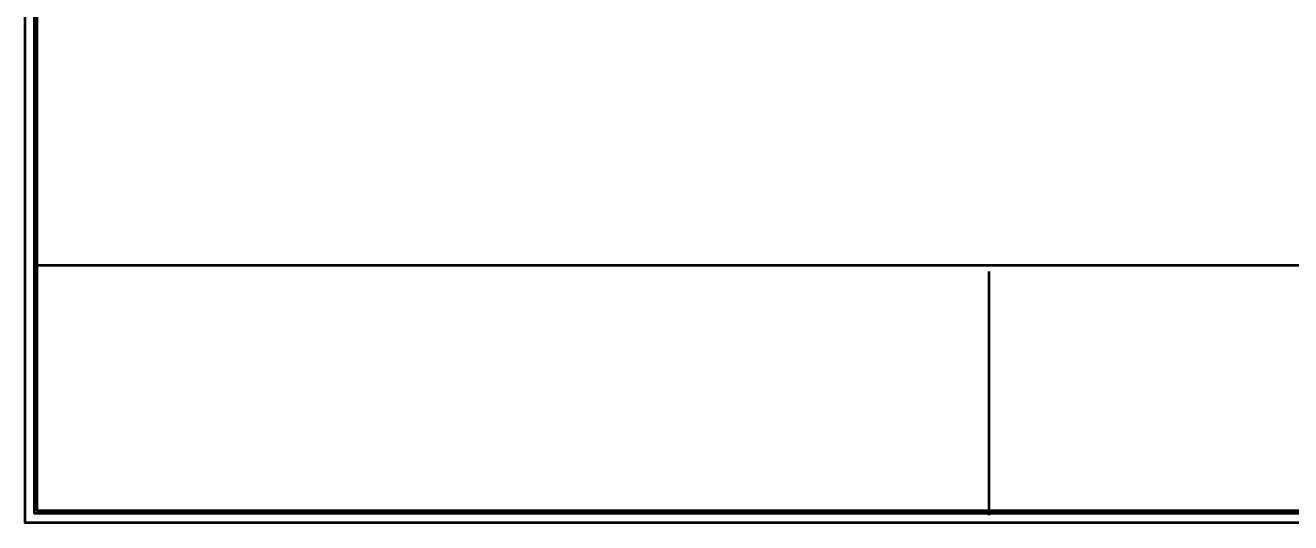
# Model space of a CAD drawing. Header units: millimetres. Extents: x -3207095 to 15275363, y 3702017 to 4798027.
# Drawn here: x 691548 to 694425, y 4468345 to 4469476 of the extents above; entities that cross this region are included whole.
import ezdxf

# ---------------------------------------------------------------- set-up
doc = ezdxf.new("R2010")
doc.units = ezdxf.units.MM
doc.layers.add('DUVAR', color=7, linetype='Continuous', lineweight=35)

msp = doc.modelspace()

# ---------------------------------------------------------------- linework, layer by layer
at = {"layer": 'DUVAR'}
for p, q in [((698720.3, 4468929.9), (691574.9, 4468929.9)), ((693738.6, 4468916.7), (693738.6, 4468362.2))]:
    msp.add_line(p, q, dxfattribs=at)
for points in [[(691547.6, 4473145.3), (698747.6, 4473145.3), (698747.6, 4468345.3), (691547.6, 4468345.3)], [(691568.6, 4473124.3), (698726.6, 4473124.3), (698726.6, 4468366.3), (691568.6, 4468366.3)], [(691574.9, 4473118), (698720.3, 4473118), (698720.3, 4468372.6), (691574.9, 4468372.6)]]:
    msp.add_lwpolyline(points, close=True, dxfattribs=at)

doc.saveas('drawing.dxf')
